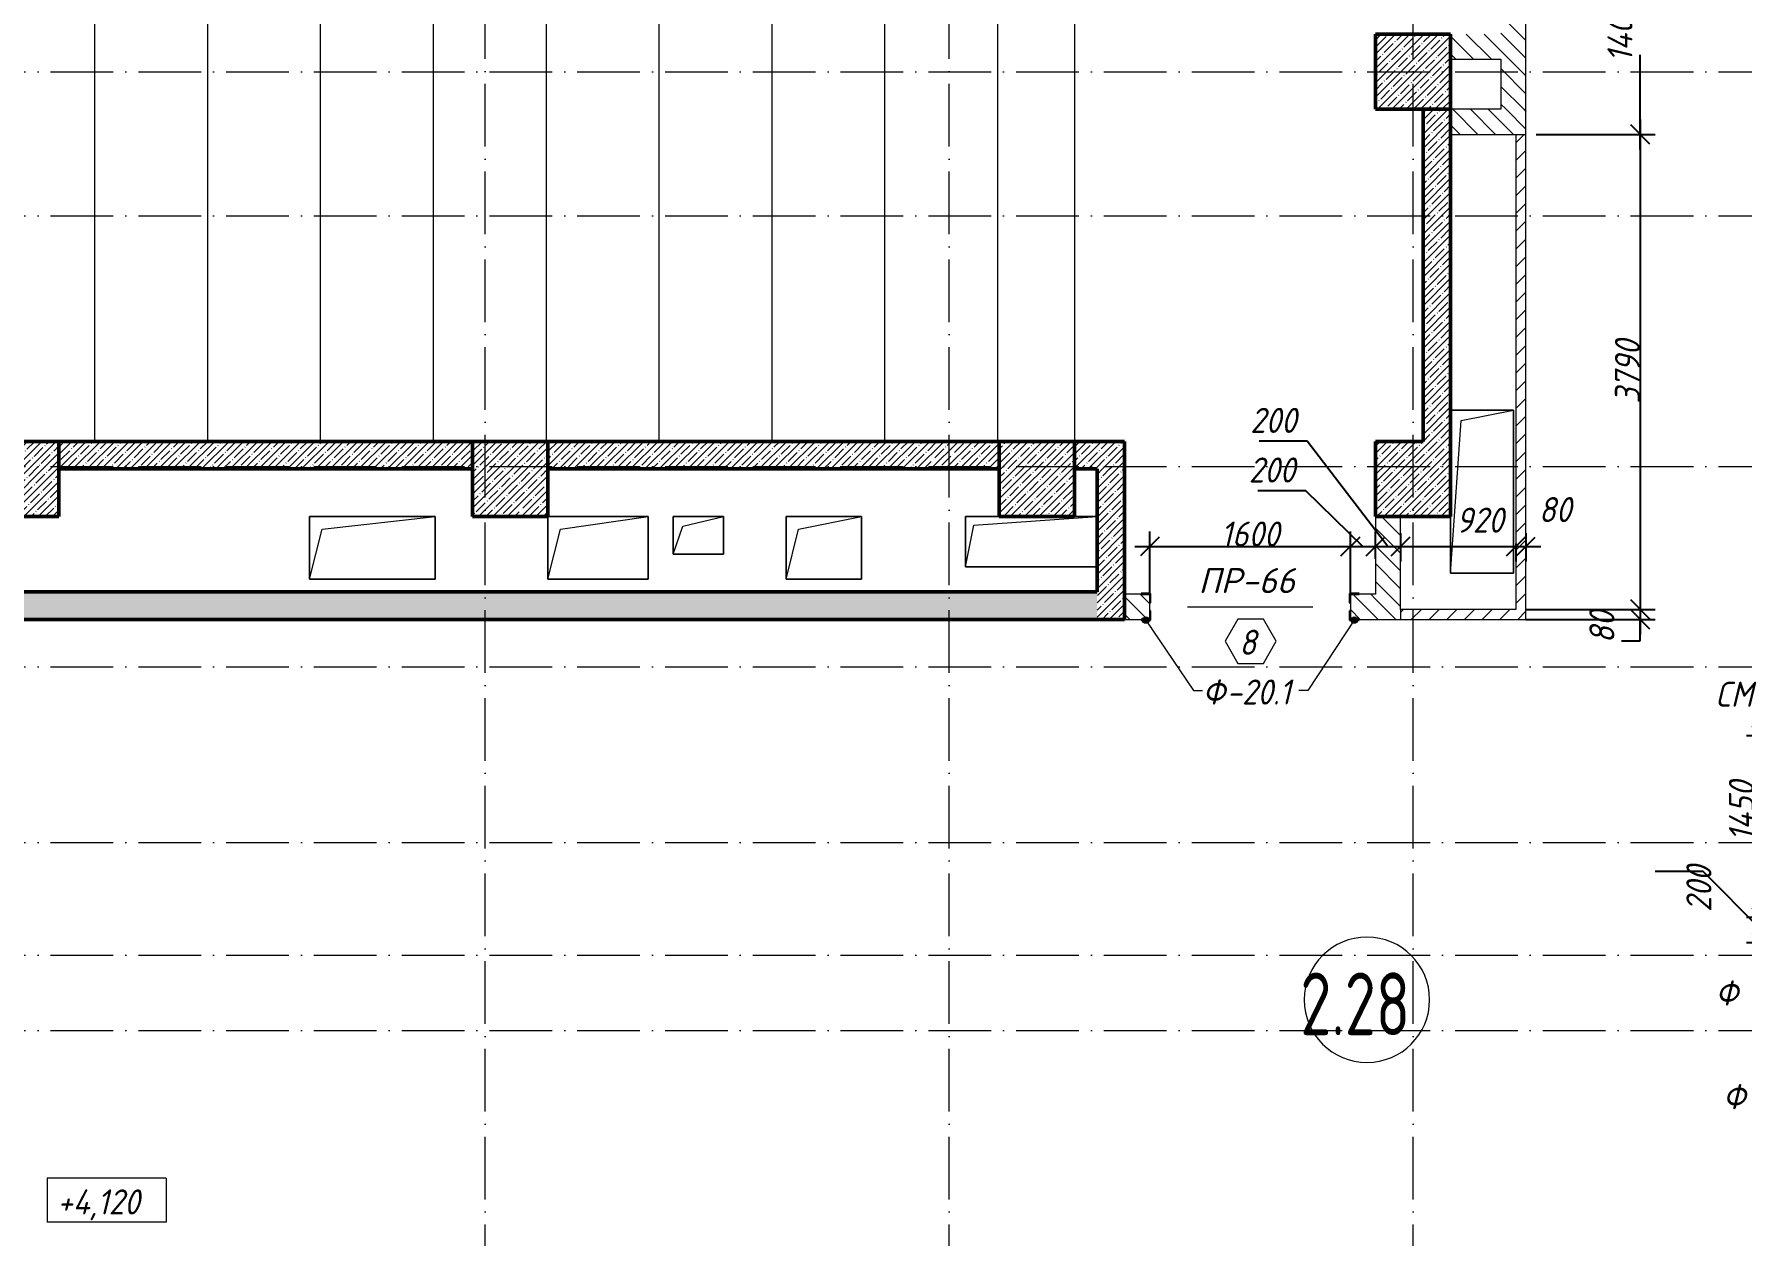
# Model space of a CAD drawing. Header units: millimetres. Extents: x -6064 to 178764, y -5836 to 29924.
# Drawn here: x 22313 to 35932, y 8861 to 18450 of the extents above; entities that cross this region are included whole.
import ezdxf

# ---------------------------------------------------------------- set-up
doc = ezdxf.new("R2010")
doc.units = ezdxf.units.MM
doc.linetypes.add('50_200_ШТРИХ_1Т_ш5_п1_п1_', pattern=[700, 500, -100, 0, -100])
doc.layers.add('A-ANNO-DIMS', color=7, linetype='Continuous')
for name, color, linetype, lineweight in [('A-AREA-IDEN', 7, 'Continuous', 9), ('A-DOOR-IDEN', 7, 'Continuous', 9), ('A-FLOR', 7, 'Continuous', 9), ('A-GENM', 7, 'Continuous', 9), ('A-GENM-1', 7, 'Continuous', 25), ('A-GENM-IDEN', 7, 'Continuous', 9), ('A-WALL-3', 7, 'Continuous', 50), ('A-WALL-PATT-1', 7, 'Continuous', 5), ('G-ANNO-DIMS', 7, 'Continuous', 9), ('S-COLS', 7, 'Continuous', 9), ('S-COLS-1', 7, 'Continuous', 5), ('S-COLS-2', 7, 'Continuous', 50), ('Оси-1', 7, '50_200_ШТРИХ_1Т_ш5_п1_п1_', 9)]:
    doc.layers.add(name, color=color, linetype=linetype, lineweight=lineweight)
for name, color, linetype, lineweight, true_color in [('A-WALL-FNSH-2', 7, 'Continuous', 13, 0xce0000), ('A-WALL-FNSH-3', 7, 'Continuous', 13, 0x008000), ('A-WALL-PATT-2', 7, 'Continuous', 5, 0xce0000), ('A-WALL-PATT-3', 7, 'Continuous', 5, 0x008000)]:
    doc.layers.add(name, color=color, linetype=linetype, lineweight=lineweight, true_color=true_color)
doc.styles.add('ISOCPEUR_I_2', font='isocpeui.ttf', dxfattribs={"width": 0.9, "height": 200})
doc.styles.add('ISOCPEUR_I_4', font='isocpeui.ttf', dxfattribs={"height": 200})
doc.styles.add('СПДС', font='ГОСТ тип А.ttf', dxfattribs={"width": 0.9})
doc.dimstyles.new('ISO-2_0_0_9К_СРЕДНИЙ', dxfattribs={"dimscale": 304.8, "dimtxt": 199.196235, "dimasz": 0.492126, "dimexe": 0.393701, "dimexo": 0, "dimgap": 0, "dimtad": 1, "dimdec": 0, "dimzin": 0, "dimdsep": 46, "dimtxsty": 'ISOCPEUR_I_2', "dimblk1": 'OBLIQUE', "dimblk2": 'OBLIQUE', "dimsah": 1, "dimcen": 0.09, "dimdle": 0.393701, "dimazin": 0, "dimtfac": 1, "dimtdec": 4, "dimtix": 1, "dimtmove": 1, "dimatfit": 3, "dimfxl": 1, "dimtvp": 1, "dimtolj": 1, "dimtzin": 0, "dimarcsym": 2})
doc.dimstyles.new('ISO-2_0_0_9К_СРЕДНИЙ_1', dxfattribs={"dimscale": 304.8, "dimtxt": 199.196235, "dimasz": 0.492126, "dimexe": 0.393701, "dimexo": 0, "dimgap": 0, "dimtad": 1, "dimdec": 0, "dimzin": 0, "dimdsep": 46, "dimtxsty": 'ISOCPEUR_I_2', "dimblk1": 'OBLIQUE', "dimblk2": 'OBLIQUE', "dimsah": 1, "dimcen": 0.09, "dimdle": 0.393701, "dimazin": 0, "dimtfac": 1, "dimtdec": 4, "dimtix": 1, "dimtmove": 2, "dimatfit": 3, "dimfxl": 1, "dimtvp": 1, "dimtolj": 1, "dimtzin": 0, "dimarcsym": 2})
doc.dimstyles.new('ISO-2_0_0_9К_СРЕДНИЙ_2', dxfattribs={"dimscale": 304.8, "dimtxt": 199.196235, "dimasz": 0.492126, "dimexe": 0.393701, "dimexo": 0, "dimgap": 0, "dimtad": 1, "dimdec": 0, "dimzin": 0, "dimdsep": 46, "dimtxsty": 'ISOCPEUR_I_2', "dimblk1": 'OBLIQUE', "dimblk2": 'OBLIQUE', "dimsah": 1, "dimcen": 0.09, "dimdle": 0.393701, "dimazin": 0, "dimtfac": 1, "dimtdec": 4, "dimtix": 1, "dimtmove": 0, "dimatfit": 3, "dimfxl": 1, "dimtvp": 1, "dimtolj": 1, "dimtzin": 0, "dimarcsym": 2})
pattern_1 = [(45, (0, 0), (-57.02463, 57.02463), []), (45, (57.025, 0), (-57.02463, 57.02463), [100.806, -20.161, 3.353, -16.808])]
pattern_2 = [(135, (0, 0), (-70.71068, -70.71068), [])]
pattern_3 = [(45, (0, 0), (-70.71068, 70.71068), [])]

# ---------------------------------------------------------------- blocks, each defined once
blk = doc.blocks.new('Колонна_Несущая_Прямоугольное сечение - 600х600-V12-АР1_1_Кладочный план 2 этажа')
at = {"layer": 'S-COLS-1'}
h = blk.add_hatch(dxfattribs=at)
h.set_pattern_fill('FP_17', color=256, style=0, pattern_type=2)
h.set_pattern_definition([(45, (-26110, -14900), (-57.02463, 57.02463), []), (45, (-26052.975, -14900), (-57.02463, 57.02463), [100.806, -20.161, 3.353, -16.808])])
h.paths.add_polyline_path([(-300, -300), (300, -300), (300, 300), (-300, 300)], flags=0)
at = {"layer": 'S-COLS-2'}
for p, q in [((300, 300), (-300, 300)), ((-300, 300), (-300, -300)), ((300, -300), (300, 300)), ((-300, -300), (300, -300))]:
    blk.add_line(p, q, dxfattribs=at)
blk = doc.blocks.new('Колонна_Несущая_Прямоугольное сечение - 600х600-V25-АР1_1_Кладочный план 2 этажа')
at = {"layer": 'S-COLS-1'}
h = blk.add_hatch(dxfattribs=at)
h.set_pattern_fill('FP_35', color=256, style=0, pattern_type=2)
h.set_pattern_definition([(45, (-33310, -18150), (-57.02463, 57.02463), []), (45, (-33252.975, -18150), (-57.02463, 57.02463), [100.806, -20.161, 3.353, -16.808])])
h.paths.add_polyline_path([(-300, -300), (300, -300), (300, 300), (-300, 300)], flags=0)
at = {"layer": 'S-COLS-2'}
for p, q in [((300, 300), (-300, 300)), ((-300, 300), (-300, -300)), ((300, -300), (300, 300)), ((-300, -300), (300, -300))]:
    blk.add_line(p, q, dxfattribs=at)
blk = doc.blocks.new('Колонна_Несущая_Прямоугольное сечение - 600х600-V29-АР1_1_Кладочный план 2 этажа')
at = {"layer": 'S-COLS-1'}
h = blk.add_hatch(dxfattribs=at)
h.set_pattern_fill('FP_41', color=256, style=0, pattern_type=2)
h.set_pattern_definition([(45, (-30310, -14900), (-57.02463, 57.02463), []), (45, (-30252.975, -14900), (-57.02463, 57.02463), [100.806, -20.161, 3.353, -16.808])])
h.paths.add_polyline_path([(-300, -300), (300, -300), (300, 300), (-300, 300)], flags=0)
at = {"layer": 'S-COLS-2'}
for p, q in [((300, 300), (-300, 300)), ((-300, 300), (-300, -300)), ((300, -300), (300, 300)), ((-300, -300), (300, -300))]:
    blk.add_line(p, q, dxfattribs=at)
blk = doc.blocks.new('Колонна_Несущая_Прямоугольное сечение - 600х600-V35-АР1_1_Кладочный план 2 этажа')
at = {"layer": 'S-COLS-1'}
h = blk.add_hatch(dxfattribs=at)
h.set_pattern_fill('FP_50', color=256, style=0, pattern_type=2)
h.set_pattern_definition([(45, (-22210, -14900), (-57.02463, 57.02463), []), (45, (-22152.975, -14900), (-57.02463, 57.02463), [100.806, -20.161, 3.353, -16.808])])
h.paths.add_polyline_path([(-300, -300), (300, -300), (300, 300), (-300, 300)], flags=0)
at = {"layer": 'S-COLS-2'}
for p, q in [((300, 300), (-300, 300)), ((-300, 300), (-300, -300)), ((300, -300), (300, 300)), ((-300, -300), (300, -300))]:
    blk.add_line(p, q, dxfattribs=at)
blk = doc.blocks.new('Пол_ амфитетр - Пол_ амфитетр-23726988-АР1_1_Кладочный план 2 этажа')
at = {"layer": 'A-FLOR'}
for p, q in [((21895, 26500), (21910, 26500)), ((21895, 26500), (21895, 20500)), ((22795, 26500), (22795, 20500)), ((23695, 26500), (23695, 20500)), ((24595, 26500), (24595, 20500)), ((25495, 26500), (25495, 20500)), ((26395, 26500), (26395, 20500)), ((27295, 26500), (27295, 20500)), ((28195, 26500), (28195, 20500)), ((29095, 26500), (29095, 20500)), ((29995, 26500), (29995, 20500)), ((30610, 21000), (30610, 20500)), ((22795, 20500), (21895, 20500)), ((23695, 20500), (22795, 20500)), ((24595, 20500), (23695, 20500)), ((25495, 20500), (24595, 20500)), ((26395, 20500), (25495, 20500)), ((27295, 20500), (26395, 20500)), ((28195, 20500), (27295, 20500)), ((29095, 20500), (28195, 20500)), ((29995, 20500), (29095, 20500)), ((30610, 20500), (29995, 20500)), ((21895, 19200), (22795, 19200)), ((21895, 19200), (21895, 15203)), ((22795, 19200), (23695, 19200)), ((22795, 19200), (22795, 15203)), ((23695, 19200), (24595, 19200)), ((23695, 19200), (23695, 15203)), ((24595, 19200), (25495, 19200)), ((24595, 19200), (24595, 15203)), ((25495, 19200), (26395, 19200)), ((25495, 19200), (25495, 15203)), ((26395, 19200), (27295, 19200)), ((26395, 19200), (26395, 15203)), ((27295, 19200), (28195, 19200)), ((27295, 19200), (27295, 15203)), ((28195, 19200), (29095, 19200)), ((28195, 19200), (28195, 15203)), ((29095, 19200), (29995, 19200)), ((29095, 19200), (29095, 15203)), ((29995, 19200), (30610, 19200)), ((29995, 19200), (29995, 15200)), ((30610, 19200), (30610, 15200))]:
    blk.add_line(p, q, dxfattribs=at)
blk = doc.blocks.new('AR_Отверстие прямоугольное _в плите_ - AR_Отверстие прямоугольное _в плите_-24469331-АР1_1_Кладочный план 2 этажа')
at = {"layer": 'A-GENM'}
for p, q in [((500, 250), (-500, 250)), ((-500, 250), (-500, -250)), ((-500, -250), (-400, 150)), ((-400, 150), (500, 250)), ((500, -250), (500, 250)), ((-500, -250), (500, -250))]:
    blk.add_line(p, q, dxfattribs=at)
blk = doc.blocks.new('AR_Отверстие прямоугольное _в плите_ - AR_Отверстие прямоугольное _в плите_-V62-АР1_1_Кладочный план 2 этажа')
at = {"layer": 'A-GENM'}
for p, q in [((400, 250), (-400, 250)), ((-400, 250), (-400, -250)), ((-400, -250), (-300, 150)), ((-300, 150), (400, 250)), ((400, -250), (400, 250)), ((-400, -250), (400, -250))]:
    blk.add_line(p, q, dxfattribs=at)
blk = doc.blocks.new('AR_Отверстие прямоугольное _в плите_ - AR_Отверстие прямоугольное _в плите_-24462506-АР1_1_Кладочный план 2 этажа')
at = {"layer": 'A-GENM'}
for p, q in [((200, 150), (-200, 150)), ((-200, 150), (-200, -150)), ((-125, 75), (200, 150)), ((200, -150), (200, 150)), ((-200, -150), (-125, 75)), ((-200, -150), (200, -150))]:
    blk.add_line(p, q, dxfattribs=at)
blk = doc.blocks.new('AR_Отверстие прямоугольное _в плите_ - AR_Отверстие прямоугольное _в плите_-24508713-АР1_1_Кладочный план 2 этажа')
at = {"layer": 'A-GENM'}
for p, q in [((300, 250), (-300, 250)), ((-300, 250), (-300, -250)), ((-300, -250), (-200, 150)), ((-200, 150), (300, 250)), ((300, -250), (300, 250)), ((-300, -250), (300, -250))]:
    blk.add_line(p, q, dxfattribs=at)
blk = doc.blocks.new('AR_Отверстие прямоугольное _в плите_ - AR_Отверстие прямоугольное _в плите_-24508841-АР1_1_Кладочный план 2 этажа')
at = {"layer": 'A-GENM'}
for p, q in [((-255, 200), (-525, 200)), ((-525, 200), (-525, -200)), ((-458, 133), (525, 200)), ((525, 200), (345, 200)), ((-525, -200), (-458, 133)), ((-525, -200), (525, -200))]:
    blk.add_line(p, q, dxfattribs=at)
blk = doc.blocks.new('AR_Отверстие прямоугольное _в плите_ - AR_Отверстие прямоугольное _в плите_-24508998-АР1_1_Кладочный план 2 этажа')
at = {"layer": 'A-GENM'}
for p, q in [((250, 650), (-250, 650)), ((-250, -650), (-167, 567)), ((-167, 567), (250, 650)), ((250, -650), (250, 650)), ((-250, -200), (-250, -650)), ((-250, -650), (250, -650))]:
    blk.add_line(p, q, dxfattribs=at)
blk = doc.blocks.new('Фахверк_СКБ_Уголок - Ф-20_1_200х3960 h все крепления развернуты-28533923-АР1_1_Кладочный план 2 этажа')
at = {"layer": 'A-GENM-1'}
for p, q in [((200, 156), (125, 156)), ((125, 156), (125, 81)), ((131, 81), (131, 150)), ((131, 150), (200, 150)), ((200, 150), (200, 156)), ((125, 81), (131, 81)), ((131, 19), (125, 19)), ((125, 19), (125, -56)), ((131, -50), (131, 19)), ((125, -56), (200, -56)), ((200, -50), (131, -50)), ((200, -56), (200, -50))]:
    blk.add_line(p, q, dxfattribs=at)
blk = doc.blocks.new('Высотные отметки - 9_5х3_5_h_-17668430-АР1_1_Кладочный план 2 этажа')
at = {"layer": 'G-ANNO-DIMS'}
for p, q in [((-4.75, 3.5), (-4.75, 0)), ((4.75, 3.5), (-4.75, 3.5)), ((4.75, 3.5), (4.75, 0)), ((4.75, 0), (-4.75, 0))]:
    blk.add_line(p, q, dxfattribs=at)
blk = doc.blocks.new('_Oblique')
at = {"color": 0, "linetype": 'ByBlock', "lineweight": -2}
blk.add_line((-0.5, -0.5), (0.5, 0.5), dxfattribs=at)
blk = doc.blocks.new('DIMBLOCK257-АР1_1_Кладочный план 2 этажа')
at = {"layer": 'A-ANNO-DIMS', "color": 0, "lineweight": -2, "transparency": 16777216}
for p, q in [((36090, 12970), (36090, 12530)), ((36702, 12850), (35970, 12850)), ((36090, 11280), (36090, 12069)), ((36702, 11400), (35970, 11400))]:
    blk.add_line(p, q, dxfattribs=at)
at = {"layer": 'Defpoints', "color": 0, "transparency": 16777216}
for p in [(36702, 12850), (36090, 11400), (36702, 11400)]:
    blk.add_point(p, dxfattribs=at)
at = {"layer": 'A-ANNO-DIMS', "color": 0, "lineweight": -2, "transparency": 16777216, "xscale": 150, "yscale": 150, "zscale": 150}
for p, rotation in [((36090, 12850), 90), ((36090, 11400), 270)]:
    blk.add_blockref('_Oblique', p, dxfattribs=dict(at, rotation=rotation))
at = {"layer": 'A-ANNO-DIMS', "color": 0, "transparency": 16777216, "insert": (35829, 12010), "char_height": 200, "width": 579.2, "attachment_point": 1, "rotation": 90, "line_spacing_factor": 1.149209, "style": 'ISOCPEUR_I_2'}
blk.add_mtext('\\A1;1450', dxfattribs=at)
blk = doc.blocks.new('DIMBLOCK258-АР1_1_Кладочный план 2 этажа')
at = {"layer": 'A-ANNO-DIMS', "color": 0, "lineweight": -2, "transparency": 16777216}
for p, q in [((35624, 11767), (35241, 11767)), ((36090, 11300), (35624, 11767)), ((36090, 11520), (36090, 11080)), ((36702, 11400), (35970, 11400)), ((36910, 11200), (35970, 11200))]:
    blk.add_line(p, q, dxfattribs=at)
at = {"layer": 'Defpoints', "color": 0, "transparency": 16777216}
for p in [(36702, 11400), (36090, 11200), (36910, 11200)]:
    blk.add_point(p, dxfattribs=at)
at = {"layer": 'A-ANNO-DIMS', "color": 0, "lineweight": -2, "transparency": 16777216, "xscale": 150, "yscale": 150, "zscale": 150}
for p, rotation in [((36090, 11400), 90), ((36090, 11200), 270)]:
    blk.add_blockref('_Oblique', p, dxfattribs=dict(at, rotation=rotation))
at = {"layer": 'A-ANNO-DIMS', "color": 0, "transparency": 16777216, "insert": (35490, 11445), "char_height": 200, "width": 455.09, "attachment_point": 1, "rotation": 90, "line_spacing_factor": 1.149209, "style": 'ISOCPEUR_I_2'}
blk.add_mtext('\\A1;200', dxfattribs=at)
blk = doc.blocks.new('DIMBLOCK266-АР1_1_Кладочный план 2 этажа')
at = {"layer": 'A-ANNO-DIMS', "color": 0, "lineweight": -2, "transparency": 16777216}
for p, q in [((35122, 19170), (35122, 18747)), ((34312, 19050), (35242, 19050)), ((35122, 17530), (35122, 18286)), ((34293, 17650), (35242, 17650))]:
    blk.add_line(p, q, dxfattribs=at)
at = {"layer": 'Defpoints', "color": 0, "transparency": 16777216}
for p in [(34312, 19050), (34293, 17650), (35122, 17650)]:
    blk.add_point(p, dxfattribs=at)
at = {"layer": 'A-ANNO-DIMS', "color": 0, "lineweight": -2, "transparency": 16777216, "xscale": 150, "yscale": 150, "zscale": 150}
for p, rotation in [((35122, 19050), 90), ((35122, 17650), 270)]:
    blk.add_blockref('_Oblique', p, dxfattribs=dict(at, rotation=rotation))
at = {"layer": 'A-ANNO-DIMS', "color": 0, "transparency": 16777216, "insert": (34860, 18227), "char_height": 200, "width": 579.2, "attachment_point": 1, "rotation": 90, "line_spacing_factor": 1.149209, "style": 'ISOCPEUR_I_2'}
blk.add_mtext('\\A1;1400', dxfattribs=at)
blk = doc.blocks.new('DIMBLOCK267-АР1_1_Кладочный план 2 этажа')
at = {"layer": 'A-ANNO-DIMS', "color": 0, "lineweight": -2, "transparency": 16777216}
for p, q in [((35122, 17770), (35122, 13740)), ((34293, 17650), (35242, 17650)), ((34213, 13860), (35242, 13860))]:
    blk.add_line(p, q, dxfattribs=at)
at = {"layer": 'Defpoints', "color": 0, "transparency": 16777216}
for p in [(34293, 17650), (34213, 13860), (35122, 13860)]:
    blk.add_point(p, dxfattribs=at)
at = {"layer": 'A-ANNO-DIMS', "color": 0, "lineweight": -2, "transparency": 16777216, "xscale": 150, "yscale": 150, "zscale": 150}
for p, rotation in [((35122, 17650), 90), ((35122, 13860), 270)]:
    blk.add_blockref('_Oblique', p, dxfattribs=dict(at, rotation=rotation))
at = {"layer": 'A-ANNO-DIMS', "color": 0, "transparency": 16777216, "insert": (35020, 15755), "char_height": 200, "width": 606.78, "attachment_point": 5, "rotation": 90, "style": 'ISOCPEUR_I_2'}
blk.add_mtext('\\A1;3790', dxfattribs=at)
blk = doc.blocks.new('DIMBLOCK268-АР1_1_Кладочный план 2 этажа')
at = {"layer": 'A-ANNO-DIMS', "color": 0, "lineweight": -2, "transparency": 16777216}
for p, q in [((35122, 13980), (35122, 13660)), ((34210, 13780), (35242, 13780)), ((34213, 13860), (35242, 13860)), ((35122, 13608), (35122, 13780)), ((34972, 13608), (35122, 13608))]:
    blk.add_line(p, q, dxfattribs=at)
at = {"layer": 'Defpoints', "color": 0, "transparency": 16777216}
for p in [(34210, 13780), (34213, 13860), (35122, 13780)]:
    blk.add_point(p, dxfattribs=at)
at = {"layer": 'A-ANNO-DIMS', "color": 0, "lineweight": -2, "transparency": 16777216, "xscale": 150, "yscale": 150, "zscale": 150}
for p, rotation in [((35122, 13860), 90), ((35122, 13780), 270)]:
    blk.add_blockref('_Oblique', p, dxfattribs=dict(at, rotation=rotation))
at = {"layer": 'A-ANNO-DIMS', "color": 0, "transparency": 16777216, "insert": (34716, 13589), "char_height": 200, "width": 303.39, "attachment_point": 1, "rotation": 90, "line_spacing_factor": 1.149209, "style": 'ISOCPEUR_I_2'}
blk.add_mtext('\\A1;80', dxfattribs=at)
blk = doc.blocks.new('DIMBLOCK269-АР1_1_Кладочный план 2 этажа')
at = {"layer": 'A-ANNO-DIMS', "color": 0, "lineweight": -2, "transparency": 16777216}
for p, q in [((31210, 13996), (31210, 14481)), ((32810, 13988), (32810, 14481)), ((31090, 14361), (32930, 14361))]:
    blk.add_line(p, q, dxfattribs=at)
at = {"layer": 'Defpoints', "color": 0, "transparency": 16777216}
for p in [(32810, 14361), (31210, 13996), (32810, 13988)]:
    blk.add_point(p, dxfattribs=at)
at = {"layer": 'A-ANNO-DIMS', "color": 0, "lineweight": -2, "transparency": 16777216, "xscale": 150, "yscale": 150, "zscale": 150, "rotation": 180}
blk.add_blockref('_Oblique', (31210, 14361), dxfattribs=at)
at = {"layer": 'A-ANNO-DIMS', "color": 0, "lineweight": -2, "transparency": 16777216, "xscale": 150, "yscale": 150, "zscale": 150}
blk.add_blockref('_Oblique', (32810, 14361), dxfattribs=at)
at = {"layer": 'A-ANNO-DIMS', "color": 0, "transparency": 16777216, "insert": (32010, 14461), "char_height": 200, "width": 560.81, "attachment_point": 5, "style": 'ISOCPEUR_I_2'}
blk.add_mtext('\\A1;1600', dxfattribs=at)
blk = doc.blocks.new('DIMBLOCK270-АР1_1_Кладочный план 2 этажа')
at = {"layer": 'A-ANNO-DIMS', "color": 0, "lineweight": -2, "transparency": 16777216}
for p, q in [((32455, 14805), (32073, 14805)), ((32910, 14361), (32455, 14805)), ((32810, 13988), (32810, 14481)), ((33010, 14264), (33010, 14481)), ((32690, 14361), (33130, 14361))]:
    blk.add_line(p, q, dxfattribs=at)
at = {"layer": 'Defpoints', "color": 0, "transparency": 16777216}
for p in [(33010, 14361), (33010, 14264), (32810, 13988)]:
    blk.add_point(p, dxfattribs=at)
at = {"layer": 'A-ANNO-DIMS', "color": 0, "lineweight": -2, "transparency": 16777216, "xscale": 150, "yscale": 150, "zscale": 150, "rotation": 180}
blk.add_blockref('_Oblique', (32810, 14361), dxfattribs=at)
at = {"layer": 'A-ANNO-DIMS', "color": 0, "lineweight": -2, "transparency": 16777216, "xscale": 150, "yscale": 150, "zscale": 150}
blk.add_blockref('_Oblique', (33010, 14361), dxfattribs=at)
at = {"layer": 'A-ANNO-DIMS', "color": 0, "transparency": 16777216, "insert": (32000, 15072), "char_height": 200, "width": 455.09, "attachment_point": 1, "line_spacing_factor": 1.149209, "style": 'ISOCPEUR_I_2'}
blk.add_mtext('\\A1;200', dxfattribs=at)
blk = doc.blocks.new('DIMBLOCK271-АР1_1_Кладочный план 2 этажа')
at = {"layer": 'A-ANNO-DIMS', "color": 0, "lineweight": -2, "transparency": 16777216}
for p, q in [((32466, 15201), (32084, 15201)), ((33110, 14361), (32466, 15201)), ((33010, 14264), (33010, 14481)), ((33210, 14467), (33210, 14241)), ((32890, 14361), (33330, 14361))]:
    blk.add_line(p, q, dxfattribs=at)
at = {"layer": 'Defpoints', "color": 0, "transparency": 16777216}
for p in [(33210, 14467), (33210, 14361), (33010, 14264)]:
    blk.add_point(p, dxfattribs=at)
at = {"layer": 'A-ANNO-DIMS', "color": 0, "lineweight": -2, "transparency": 16777216, "xscale": 150, "yscale": 150, "zscale": 150, "rotation": 180}
blk.add_blockref('_Oblique', (33010, 14361), dxfattribs=at)
at = {"layer": 'A-ANNO-DIMS', "color": 0, "lineweight": -2, "transparency": 16777216, "xscale": 150, "yscale": 150, "zscale": 150}
blk.add_blockref('_Oblique', (33210, 14361), dxfattribs=at)
at = {"layer": 'A-ANNO-DIMS', "color": 0, "transparency": 16777216, "insert": (32011, 15468), "char_height": 200, "width": 455.09, "attachment_point": 1, "line_spacing_factor": 1.149209, "style": 'ISOCPEUR_I_2'}
blk.add_mtext('\\A1;200', dxfattribs=at)
blk = doc.blocks.new('DIMBLOCK272-АР1_1_Кладочный план 2 этажа')
at = {"layer": 'A-ANNO-DIMS', "color": 0, "lineweight": -2, "transparency": 16777216}
for p, q in [((33210, 14467), (33210, 14241)), ((33090, 14361), (34250, 14361)), ((34130, 14384), (34130, 14241))]:
    blk.add_line(p, q, dxfattribs=at)
at = {"layer": 'Defpoints', "color": 0, "transparency": 16777216}
for p in [(33210, 14467), (34130, 14384), (34130, 14361)]:
    blk.add_point(p, dxfattribs=at)
at = {"layer": 'A-ANNO-DIMS', "color": 0, "lineweight": -2, "transparency": 16777216, "xscale": 150, "yscale": 150, "zscale": 150, "rotation": 180}
blk.add_blockref('_Oblique', (33210, 14361), dxfattribs=at)
at = {"layer": 'A-ANNO-DIMS', "color": 0, "lineweight": -2, "transparency": 16777216, "xscale": 150, "yscale": 150, "zscale": 150}
blk.add_blockref('_Oblique', (34130, 14361), dxfattribs=at)
at = {"layer": 'A-ANNO-DIMS', "color": 0, "transparency": 16777216, "insert": (33654, 14672), "char_height": 200, "width": 455.09, "attachment_point": 1, "line_spacing_factor": 1.149209, "style": 'ISOCPEUR_I_2'}
blk.add_mtext('\\A1;920', dxfattribs=at)
blk = doc.blocks.new('DIMBLOCK273-АР1_1_Кладочный план 2 этажа')
at = {"layer": 'A-ANNO-DIMS', "color": 0, "lineweight": -2, "transparency": 16777216}
for p, q in [((34210, 14467), (34210, 14241)), ((34010, 14361), (34330, 14361)), ((34130, 14384), (34130, 14241))]:
    blk.add_line(p, q, dxfattribs=at)
at = {"layer": 'Defpoints', "color": 0, "transparency": 16777216}
for p in [(34210, 14467), (34130, 14384), (34210, 14361)]:
    blk.add_point(p, dxfattribs=at)
at = {"layer": 'A-ANNO-DIMS', "color": 0, "lineweight": -2, "transparency": 16777216, "xscale": 150, "yscale": 150, "zscale": 150, "rotation": 180}
blk.add_blockref('_Oblique', (34130, 14361), dxfattribs=at)
at = {"layer": 'A-ANNO-DIMS', "color": 0, "lineweight": -2, "transparency": 16777216, "xscale": 150, "yscale": 150, "zscale": 150}
blk.add_blockref('_Oblique', (34210, 14361), dxfattribs=at)
at = {"layer": 'A-ANNO-DIMS', "color": 0, "transparency": 16777216, "insert": (34313, 14756), "char_height": 200, "width": 303.39, "attachment_point": 1, "line_spacing_factor": 1.149209, "style": 'ISOCPEUR_I_2'}
blk.add_mtext('\\A1;80', dxfattribs=at)
blk = doc.blocks.new('AAR_СКБ_Марка_Двери_Перемычка и проем - Марка перемычки и проема-25306769-АР1_1_Кладочный план 2 этажа')
at = {"layer": 'A-DOOR-IDEN'}
for p, q in [((-5, 0), (5, 0)), ((-0.97, -0.98), (-1.99, -2.75)), ((1.07, -0.98), (-0.97, -0.98)), ((2.09, -2.75), (1.07, -0.98)), ((-1.99, -2.75), (-0.97, -4.51)), ((1.07, -4.51), (2.09, -2.75)), ((-0.97, -4.51), (1.07, -4.51))]:
    blk.add_line(p, q, dxfattribs=at)
blk = doc.blocks.new('Марка_Помещения - Номер-25198446-Объем проектирования 2 этажа')
at = {"layer": 'A-AREA-IDEN'}
for start, end in [(360, 180), (180, 360)]:
    blk.add_arc((0, 0), 2.5, start, end, dxfattribs=at)

msp = doc.modelspace()

# ---------------------------------------------------------------- hatches: boundary and pattern name
at = {"layer": 'A-GENM-IDEN'}
h = msp.add_hatch(color=256, dxfattribs=at)
edge = h.paths.add_edge_path(flags=0)
edge.add_arc((31178.7, 13774), 25, 0, 360)
h = msp.add_hatch(color=256, dxfattribs=at)
edge = h.paths.add_edge_path(flags=0)
edge.add_arc((32841.7, 13774), 25, 0, 360)
at = {"layer": 'A-WALL-PATT-1'}
h = msp.add_hatch(dxfattribs=at)
h.set_pattern_fill('FP_7', color=256, style=0, pattern_type=2)
h.set_pattern_definition(pattern_1)
h.paths.add_polyline_path([(33390, 15200), (33610, 15200), (33610, 17850), (33390, 17850), (33390, 17238.8)], flags=0)
h = msp.add_hatch(dxfattribs=at)
h.set_pattern_fill('FP_7', color=256, style=0, pattern_type=2)
h.set_pattern_definition(pattern_1)
h.paths.add_polyline_path([(22510, 14980), (25810, 14980), (25810, 15200), (22510, 15200)], flags=0)
h = msp.add_hatch(dxfattribs=at)
h.set_pattern_fill('FP_7', color=256, style=0, pattern_type=2)
h.set_pattern_definition(pattern_1)
h.paths.add_polyline_path([(30010, 14980), (30010, 15200), (26410.3, 15200), (26410.3, 14980), (29013.4, 14980)], flags=0)
h.paths.add_polyline_path([(31010, 14980), (31010, 15200), (30610, 15200), (30610, 14980), (30790, 14980)], flags=0)
h = msp.add_hatch(dxfattribs=at)
h.set_pattern_fill('FP_7', color=256, style=0, pattern_type=2)
h.set_pattern_definition(pattern_1)
h.paths.add_polyline_path([(30790, 13780), (31010, 13780), (31010, 14980), (30790, 14980), (30790, 14000)], flags=0)
h = msp.add_hatch(dxfattribs=at)
h.set_pattern_fill('FP_7', color=256, style=0, pattern_type=2)
h.set_pattern_definition(pattern_1)
h.paths.add_polyline_path([(29013.4, 13780), (30790, 13780), (30790, 14000), (20210, 14000), (20210, 13780), (25948.9, 13780)], flags=0)
at = {"layer": 'A-WALL-PATT-2'}
h = msp.add_hatch(dxfattribs=at)
h.set_pattern_fill('FP_22', color=256, style=0, pattern_type=2)
h.set_pattern_definition(pattern_2)
h.paths.add_polyline_path([(34010, 17850), (34210, 17850), (34210, 19050), (34010, 19050), (34010, 18250)], flags=0)
h.paths.add_polyline_path([(34079, 20650), (34210, 20650), (34210, 21200), (34010, 21200), (34010, 20650)], flags=0)
h = msp.add_hatch(dxfattribs=at)
h.set_pattern_fill('FP_22', color=256, style=0, pattern_type=2)
h.set_pattern_definition(pattern_2)
h.paths.add_polyline_path([(34010, 18250), (34010, 18450), (33610, 18450), (33610, 18250)], flags=0)
h = msp.add_hatch(dxfattribs=at)
h.set_pattern_fill('FP_22', color=256, style=0, pattern_type=2)
h.set_pattern_definition(pattern_2)
h.paths.add_polyline_path([(34210, 17650), (34210, 17850), (33610, 17850), (33610, 17650)], flags=0)
h = msp.add_hatch(dxfattribs=at)
h.set_pattern_fill('FP_22', color=256, style=0, pattern_type=2)
h.set_pattern_definition(pattern_2)
h.paths.add_polyline_path([(33210, 13780), (33210, 14600), (33010, 14600), (33010, 13780)], flags=0)
h = msp.add_hatch(dxfattribs=at)
h.set_pattern_fill('FP_22', color=256, style=0, pattern_type=2)
h.set_pattern_definition(pattern_2)
h.paths.add_polyline_path([(31141.2, 13780), (31210.2, 13780), (31210.2, 13980), (31010, 13980), (31010, 13780)], flags=0)
h.paths.add_polyline_path([(33010, 13780), (33010, 13980), (32810.2, 13980), (32810.2, 13780), (32879.2, 13780)], flags=0)
at = {"layer": 'A-WALL-PATT-3'}
h = msp.add_hatch(dxfattribs=at)
h.set_pattern_fill('FP_24', color=256, style=0, pattern_type=2)
h.set_pattern_definition(pattern_3)
h.paths.add_polyline_path([(34210, 13780), (34210, 17650), (34130, 17650), (34130, 13780)], flags=0)
h = msp.add_hatch(dxfattribs=at)
h.set_pattern_fill('FP_24', color=256, style=0, pattern_type=2)
h.set_pattern_definition(pattern_3)
h.paths.add_polyline_path([(33210, 13780), (34130, 13780), (34130, 13860), (33210, 13860)], flags=0)
at = {"layer": 'S-COLS-1'}
h = msp.add_hatch(dxfattribs=at)
h.set_pattern_fill('FP_7', color=256, style=0, pattern_type=2)
h.set_pattern_definition(pattern_1)
h.paths.add_polyline_path([(33610, 14600), (33610, 15200), (33010, 15200), (33010, 14600)], flags=0)

# ---------------------------------------------------------------- linework, layer by layer
at = {"layer": 'A-FLOR'}
for p, q in [((33610, 15450), (34110, 15450)), ((34110, 15450), (34110, 14150)), ((29995, 15203.4), (14310.3, 15203.4)), ((24509.8, 14600), (25509.8, 14600)), ((24509.8, 14100), (24509.8, 14600)), ((25509.8, 14600), (25509.8, 14100)), ((26410, 14600), (27210, 14600)), ((26410, 14100), (26410, 14600)), ((27210, 14600), (27210, 14100)), ((27410, 14600), (27810, 14600)), ((27410, 14300), (27410, 14600)), ((27810, 14600), (27810, 14300)), ((28310, 14600), (28910, 14600)), ((28310, 14100), (28310, 14600)), ((28910, 14600), (28910, 14100)), ((29740, 14600), (30010, 14600)), ((29740, 14200), (29740, 14600)), ((30610, 14600), (30790, 14600)), ((33610, 14150), (33610, 14600)), ((27810, 14300), (27410, 14300)), ((30790, 14200), (29740, 14200)), ((25509.8, 14100), (24509.8, 14100)), ((27210, 14100), (26410, 14100)), ((28910, 14100), (28310, 14100)), ((34110, 14150), (33610, 14150))]:
    msp.add_line(p, q, dxfattribs=at)
at = {"layer": 'A-GENM-IDEN'}
for p, q in [((31178.7, 13774), (31559.8, 13212.7)), ((32841.7, 13774), (32471.7, 13212.7)), ((31559.8, 13212.7), (31632.1, 13212.7)), ((32471.7, 13212.7), (32400.2, 13212.7))]:
    msp.add_line(p, q, dxfattribs=at)
for centre in [(31178.7, 13774), (32841.7, 13774)]:
    msp.add_circle(centre, 25, dxfattribs=at)
at = {"layer": 'A-WALL-3'}
for p, q in [((33390, 17850), (33390, 15200)), ((33610, 15200), (33610, 17850)), ((25810, 15200), (22510, 15200)), ((30010, 15200), (26410.3, 15200)), ((26410.3, 15200), (26410.3, 14980)), ((31010, 15200), (30610, 15200)), ((31010, 13780), (31010, 15200)), ((22510, 14980), (25810, 14980)), ((26410.3, 14980), (30010, 14980)), ((30610, 14980), (30790, 14980)), ((30790, 14980), (30790, 14000)), ((30790, 14000), (20210, 14000)), ((20210, 13780), (31010, 13780))]:
    msp.add_line(p, q, dxfattribs=at)
at = {"layer": 'A-WALL-FNSH-2'}
for p, q in [((33610, 18250), (34010, 18250)), ((34010, 18250), (34010, 17850)), ((34010, 17850), (33610, 17850)), ((33610, 17650), (34210, 17650)), ((33210, 14600), (33010, 14600)), ((33010, 14600), (33010, 13980)), ((33210, 13860), (33210, 14600)), ((31141.2, 13980), (31010, 13980)), ((31210.2, 13849), (31210.2, 13911)), ((32810.2, 13911), (32810.2, 13849)), ((33010, 13980), (32879.2, 13980)), ((31010, 13780), (31141.2, 13780))]:
    msp.add_line(p, q, dxfattribs=at)
at = {"layer": 'A-WALL-FNSH-3'}
for p, q in [((34210, 13780), (34210, 18981)), ((34130, 17650), (34130, 13860)), ((32879.2, 13780), (34210, 13780)), ((34130, 13860), (33210, 13860)), ((33210, 13860), (33210, 13780))]:
    msp.add_line(p, q, dxfattribs=at)
at = {"layer": 'S-COLS-2'}
for p, q in [((33390, 15200), (33010, 15200)), ((33010, 15200), (33010, 14600)), ((33610, 14600), (33610, 15200)), ((33010, 14600), (33610, 14600))]:
    msp.add_line(p, q, dxfattribs=at)
at = {"layer": 'Оси-1'}
for p, q in [((25910, -4150), (25910, 28636.9)), ((29610, -4150), (29610, 28636.9)), ((33310, -4150), (33310, 28636.9)), ((-4160, 18150), (125951.6, 18150)), ((-4160, 17000), (125951.6, 17000)), ((-4160, 15000), (125951.6, 15000)), ((-4160, 13400), (125951.6, 13400)), ((-4160, 12000), (125951.6, 12000)), ((-4160, 11100), (125951.6, 11100)), ((-4160, 10500), (125951.6, 10500))]:
    msp.add_line(p, q, dxfattribs=at)

# ---------------------------------------------------------------- block references
at = {"layer": 'A-AREA-IDEN', "xscale": 199.9999999999999, "yscale": 199.9999999999999, "zscale": 199.9999999999999}
msp.add_blockref('Марка_Помещения - Номер-25198446-Объем проектирования 2 этажа', (32942.4, 10744.8), dxfattribs=at)
at = {"layer": 'A-DOOR-IDEN', "xscale": 99.99999999999993, "yscale": 99.99999999999993, "zscale": 99.99999999999993}
msp.add_blockref('AAR_СКБ_Марка_Двери_Перемычка и проем - Марка перемычки и проема-25306769-АР1_1_Кладочный план 2 этажа', (32010.2, 13880), dxfattribs=at)
at = {"layer": 'A-FLOR'}
msp.add_blockref('Пол_ амфитетр - Пол_ амфитетр-23726988-АР1_1_Кладочный план 2 этажа', (0, 0), dxfattribs=at)
at = {"layer": 'A-GENM'}
for name, p in [('AR_Отверстие прямоугольное _в плите_ - AR_Отверстие прямоугольное _в плите_-24508998-АР1_1_Кладочный план 2 этажа', (33860, 14800)), ('AR_Отверстие прямоугольное _в плите_ - AR_Отверстие прямоугольное _в плите_-24469331-АР1_1_Кладочный план 2 этажа', (25009.8, 14350)), ('AR_Отверстие прямоугольное _в плите_ - AR_Отверстие прямоугольное _в плите_-V62-АР1_1_Кладочный план 2 этажа', (26810, 14350)), ('AR_Отверстие прямоугольное _в плите_ - AR_Отверстие прямоугольное _в плите_-24462506-АР1_1_Кладочный план 2 этажа', (27610, 14450)), ('AR_Отверстие прямоугольное _в плите_ - AR_Отверстие прямоугольное _в плите_-24508713-АР1_1_Кладочный план 2 этажа', (28610, 14350)), ('AR_Отверстие прямоугольное _в плите_ - AR_Отверстие прямоугольное _в плите_-24508841-АР1_1_Кладочный план 2 этажа', (30265, 14400))]:
    msp.add_blockref(name, p, dxfattribs=at)
at = {"layer": 'A-GENM-1', "rotation": 180}
msp.add_blockref('Фахверк_СКБ_Уголок - Ф-20_1_200х3960 h все крепления развернуты-28533923-АР1_1_Кладочный план 2 этажа', (31341.2, 13930), dxfattribs=at)
at = {"layer": 'A-GENM-1'}
msp.add_blockref('Фахверк_СКБ_Уголок - Ф-20_1_200х3960 h все крепления развернуты-28533923-АР1_1_Кладочный план 2 этажа', (32679.2, 13830), dxfattribs=at)
at = {"layer": 'G-ANNO-DIMS', "xscale": 99.99999999999993, "yscale": 99.99999999999993, "zscale": 99.99999999999993}
msp.add_blockref('Высотные отметки - 9_5х3_5_h_-17668430-АР1_1_Кладочный план 2 этажа', (22890.4, 8970.2), dxfattribs=at)
at = {"layer": 'S-COLS'}
for name, p in [('Колонна_Несущая_Прямоугольное сечение - 600х600-V25-АР1_1_Кладочный план 2 этажа', (33310, 18150)), ('Колонна_Несущая_Прямоугольное сечение - 600х600-V35-АР1_1_Кладочный план 2 этажа', (22210, 14900)), ('Колонна_Несущая_Прямоугольное сечение - 600х600-V12-АР1_1_Кладочный план 2 этажа', (26110, 14900)), ('Колонна_Несущая_Прямоугольное сечение - 600х600-V29-АР1_1_Кладочный план 2 этажа', (30310, 14900))]:
    msp.add_blockref(name, p, dxfattribs=at)

# ---------------------------------------------------------------- texts
at = {"layer": 'A-AREA-IDEN', "insert": (32411, 10961.9), "char_height": 500, "width": 1327.594, "attachment_point": 1, "style": 'СПДС'}
msp.add_mtext('2.28', dxfattribs=at)
at = {"layer": 'A-DOOR-IDEN', "insert": (31924, 13697.4), "char_height": 200, "width": 158.734, "attachment_point": 1, "style": 'ISOCPEUR_I_2'}
msp.add_mtext('\\fISOCPEUR|b0|i1|c204|p34|;\\W.9;8', dxfattribs=at)
at = {"layer": 'A-GENM-IDEN', "char_height": 200, "attachment_point": 1}
for s, insert, width, style in [('ПР', (31598, 14189.3), 416.877, 'ISOCPEUR_I_4'), ('-66', (31941.9, 14189.3), 529.114, 'ISOCPEUR_I_4'), ('\\fISOCPEUR|b0|i1|c204|p34|;\\W.9;Ф', (31632.1, 13300.4), 230.886, 'ISOCPEUR_I_2'), ('\\fISOCPEUR|b0|i1|c204|p34|;\\W.9;Ф', (31632.1, 13300.4), 230.886, 'ISOCPEUR_I_2'), ('-20.1', (31822.6, 13300.4), 663.797, 'ISOCPEUR_I_2'), ('-20.1', (31822.6, 13300.4), 663.797, 'ISOCPEUR_I_2'), ('СМ', (35722.9, 13282.6), 367.975, 'ISOCPEUR_I_2'), ('\\fISOCPEUR|b0|i1|c204|p34|;\\W.9;Ф', (35722.9, 10898.2), 230.886, 'ISOCPEUR_I_2'), ('\\fISOCPEUR|b0|i1|c204|p34|;\\W.9;Ф', (35782.3, 10071.1), 230.886, 'ISOCPEUR_I_2')]:
    msp.add_mtext(s, dxfattribs=dict(at, insert=insert, width=width, style=style))
at = {"layer": 'G-ANNO-DIMS', "insert": (22497.8, 9231.5), "char_height": 200, "width": 822.255, "attachment_point": 1, "line_spacing_factor": 1.149209, "style": 'ISOCPEUR_I_2'}
msp.add_mtext('+4,120', dxfattribs=at)

# ---------------------------------------------------------------- dimensions: what is measured, and where the dimension line sits
at = {"layer": 'A-ANNO-DIMS'}
for base, p1, p2, dimstyle, override, picture, middle in [((35121.6, 17650), (34312, 19050), (34293, 17650), 'ISO-2_0_0_9К_СРЕДНИЙ_1', {"dimpost": '<>', "dimfxl": 1400.127666}, 'DIMBLOCK266-АР1_1_Кладочный план 2 этажа', (34993.6, 18516.9)), ((35121.6, 13780), (34213, 13860), (34210, 13780), 'ISO-2_0_0_9К_СРЕДНИЙ', {"dimpost": '<>', "dimfxl": 80.058043}, 'DIMBLOCK268-АР1_1_Кладочный план 2 этажа', (34993.6, 13607.6)), ((36090, 11400), (36702, 12850), (36702, 11400), 'ISO-2_0_0_9К_СРЕДНИЙ_1', {"dimpost": '<>', "dimfxl": 1450}, 'DIMBLOCK257-АР1_1_Кладочный план 2 этажа', (35962.1, 12299.6)), ((36090, 11200), (36702, 11400), (36910, 11200), 'ISO-2_0_0_9К_СРЕДНИЙ', {"dimpost": '<>', "dimfxl": 288.555021}, 'DIMBLOCK258-АР1_1_Кладочный план 2 этажа', (35623.6, 11766.8))]:
    dim = msp.add_linear_dim(base=base, p1=p1, p2=p2, angle=90, dimstyle=dimstyle, override=override, dxfattribs=at)
    dim.commit()
    dim.dimension.update_dxf_attribs({"geometry": picture, "text_midpoint": middle, "dimtype": 160, "text_rotation": 90})
dim = msp.add_linear_dim(base=(35121.6, 13860), p1=(34293, 17650), p2=(34213, 13860), angle=90, dimstyle='ISO-2_0_0_9К_СРЕДНИЙ_2', override={"dimpost": '<>', "dimfxl": 3790.844314}, dxfattribs=at)
dim.commit()
dim.dimension.update_dxf_attribs({"geometry": 'DIMBLOCK267-АР1_1_Кладочный план 2 этажа', "text_midpoint": (35020.3, 15755)})
for base, p1, p2, dimstyle, override, picture, middle in [((33210, 14361.2), (33010, 14264.2), (33210, 14467.2), 'ISO-2_0_0_9К_СРЕДНИЙ', {"dimpost": '<>', "dimfxl": 285.006123}, 'DIMBLOCK271-АР1_1_Кладочный план 2 этажа', (32466.5, 15201.3)), ((33010, 14361.2), (32810.2, 13988), (33010, 14264.2), 'ISO-2_0_0_9К_СРЕДНИЙ', {"dimpost": '<>', "dimfxl": 340.845208}, 'DIMBLOCK270-АР1_1_Кладочный план 2 этажа', (32455.4, 14804.9)), ((34210, 14361.2), (34130, 14384.2), (34210, 14467.2), 'ISO-2_0_0_9К_СРЕДНИЙ', {"dimpost": '<>', "dimfxl": 115.31249}, 'DIMBLOCK273-АР1_1_Кладочный план 2 этажа', (34465.1, 14489.1)), ((34130, 14361.2), (33210, 14467.2), (34130, 14384.2), 'ISO-2_0_0_9К_СРЕДНИЙ_1', {"dimpost": '<>', "dimfxl": 923.740748}, 'DIMBLOCK272-АР1_1_Кладочный план 2 этажа', (33881.6, 14538.4))]:
    dim = msp.add_linear_dim(base=base, p1=p1, p2=p2, dimstyle=dimstyle, override=override, dxfattribs=at)
    dim.commit()
    dim.dimension.update_dxf_attribs({"geometry": picture, "text_midpoint": middle, "dimtype": 160})
dim = msp.add_linear_dim(base=(32810.2, 14361.2), p1=(31210.2, 13995.8), p2=(32810.2, 13988), dimstyle='ISO-2_0_0_9К_СРЕДНИЙ_2', override={"dimpost": '<>', "dimfxl": 1600.018962}, dxfattribs=at)
dim.commit()
dim.dimension.update_dxf_attribs({"geometry": 'DIMBLOCK269-АР1_1_Кладочный план 2 этажа', "text_midpoint": (32010.2, 14461.2)})

doc.saveas('drawing.dxf')
